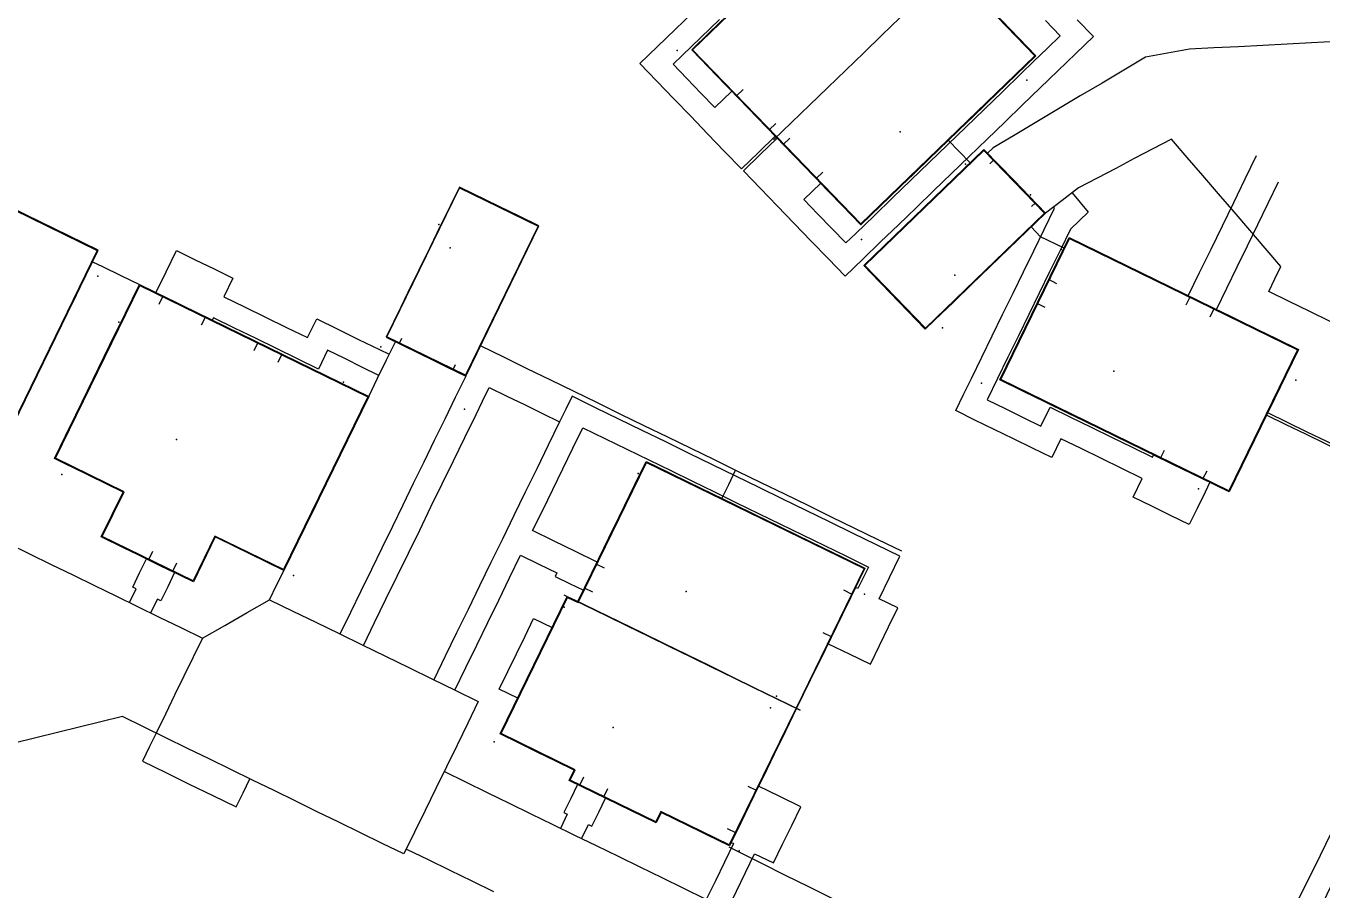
# Model space of a CAD drawing. Header units: metres. Extents: x 337936 to 338469, y 373266 to 374026.
# Drawn here: x 338324.46 to 338374.13, y 373430 to 373463.12 of the extents above; entities that cross this region are included whole.
import ezdxf

# ---------------------------------------------------------------- set-up
doc = ezdxf.new("R2010")
doc.units = ezdxf.units.M
for name, color, linetype in [('3D_LINES', 3, 'Continuous'), ('3D_Points', 1, 'Continuous'), ('PLOTS EXTERNAL LEVEL', 6, 'Continuous'), ('PLOTS FFL', 5, 'Continuous')]:
    doc.layers.add(name, color=color, linetype=linetype)

msp = doc.modelspace()

# ---------------------------------------------------------------- linework, layer by layer
at = {"layer": '3D_LINES'}
for points in [[(338360.036, 373465.435, 33.598), (338359.343, 373464.766, 33.598), (338358.65, 373464.097, 33.598), (338357.958, 373463.428, 33.598), (338357.265, 373462.759, 33.598), (338356.573, 373462.091, 33.598), (338355.88, 373461.422, 33.598), (338355.188, 373460.753, 33.598), (338354.495, 373460.084, 33.598), (338353.803, 373459.416, 33.598), (338353.11, 373458.747, 33.598)], [(338351.039, 373463.369, 33.598), (338350.323, 373462.678, 33.598), (338349.607, 373461.986, 33.598), (338349.261, 373461.653, 33.598), (338349.797, 373461.098, 33.598), (338350.332, 373460.544, 33.598), (338350.868, 373459.989, 33.598), (338351.515, 373460.614, 33.598), (338352.071, 373460.039, 33.598), (338352.627, 373459.463, 33.598), (338353.182, 373458.888, 33.598), (338352.535, 373458.263, 33.598), (338351.888, 373457.637, 33.598), (338351.238, 373458.31, 33.598), (338350.588, 373458.983, 33.598), (338349.938, 373459.656, 33.598), (338349.288, 373460.329, 33.598), (338348.639, 373461.002, 33.598), (338347.989, 373461.675, 33.598), (338348.668, 373462.331, 33.598), (338349.348, 373462.987, 33.598), (338350.028, 373463.644, 33.598)], [(338351.32, 373463.502, 33.598), (338350.649, 373462.854, 33.598), (338349.978, 373462.206, 33.598), (338350.626, 373461.535, 33.598), (338351.274, 373460.864, 33.598), (338351.922, 373460.193, 33.598), (338352.57, 373459.522, 33.598), (338353.218, 373458.851, 33.598)], [(338364.752, 373463.356, 33.741), (338365.372, 373462.715, 33.741), (338364.693, 373462.058, 33.741), (338364.013, 373461.402, 33.741), (338363.333, 373460.746, 33.741), (338362.654, 373460.089, 33.741), (338361.974, 373459.433, 33.741), (338361.294, 373458.777, 33.741), (338360.615, 373458.12, 33.741), (338359.935, 373457.464, 33.734), (338359.256, 373456.808, 33.727), (338358.576, 373456.152, 33.721), (338357.896, 373455.495, 33.714), (338357.217, 373454.839, 33.707), (338356.537, 373454.183, 33.701), (338355.858, 373453.526, 33.694), (338355.208, 373454.199, 33.687), (338354.558, 373454.872, 33.681), (338353.908, 373455.545, 33.674), (338353.258, 373456.218, 33.667), (338352.608, 373456.891, 33.661), (338351.958, 373457.564, 33.654), (338352.605, 373458.19, 33.648), (338353.253, 373458.815, 33.641), (338353.809, 373458.239, 33.636), (338354.364, 373457.664, 33.63), (338354.92, 373457.088, 33.624), (338354.273, 373456.463, 33.618), (338354.808, 373455.908, 33.612), (338355.344, 373455.354, 33.607), (338355.88, 373454.799, 33.601), (338356.261, 373455.167, 33.598), (338356.964, 373455.846, 33.598), (338357.667, 373456.525, 33.597), (338358.37, 373457.204, 33.597), (338359.073, 373457.883, 33.597), (338359.776, 373458.562, 33.597), (338360.479, 373459.241, 33.597), (338361.182, 373459.92, 33.597), (338361.885, 373460.598, 33.596), (338362.588, 373461.277, 33.596), (338363.092, 373461.764, 33.596), (338363.596, 373462.25, 33.596), (338364.1, 373462.737, 33.597), (338363.533, 373463.323, 33.597)], [(338353.218, 373458.851, 33.595), (338353.866, 373458.18, 33.595), (338354.514, 373457.509, 33.595), (338355.162, 373456.838, 33.595), (338355.81, 373456.167, 33.595), (338356.458, 373455.496, 33.595), (338357.129, 373456.144, 33.595), (338357.8, 373456.792, 33.595), (338358.471, 373457.44, 33.595), (338359.142, 373458.088, 33.595), (338359.812, 373458.736, 33.595), (338360.483, 373459.384, 33.595), (338361.154, 373460.032, 33.595), (338361.825, 373460.68, 33.595), (338362.496, 373461.328, 33.595), (338363.167, 373461.976, 33.595), (338362.519, 373462.646, 33.596), (338361.871, 373463.317, 33.596)], [(338380.28, 373462.813, 33.73), (338379.345, 373462.764, 33.723), (338378.409, 373462.715, 33.716), (338377.474, 373462.666, 33.709), (338376.539, 373462.617, 33.702), (338375.604, 373462.568, 33.695), (338374.669, 373462.519, 33.688), (338373.733, 373462.47, 33.681), (338372.798, 373462.421, 33.674), (338371.863, 373462.372, 33.667), (338370.928, 373462.323, 33.66), (338369.992, 373462.274, 33.653), (338369.057, 373462.225, 33.646), (338368.215, 373462.073, 33.64), (338367.372, 373461.921, 33.634), (338366.538, 373461.425, 33.628), (338365.704, 373460.929, 33.621), (338364.87, 373460.433, 33.615), (338364.036, 373459.937, 33.609), (338363.201, 373459.441, 33.618), (338362.367, 373458.945, 33.68), (338361.533, 373458.449, 33.711), (338361.317, 373458.241, 33.721)], [(338351.691, 373460.433, 33.615), (338351.944, 373460.677, 33.629)], [(338352.948, 373459.131, 33.615), (338353.201, 373459.375, 33.629)], [(338353.488, 373458.571, 33.615), (338353.742, 373458.816, 33.628)], [(338359.812, 373458.736, 33.736), (338360.229, 373458.304, 33.736), (338360.646, 373457.872, 33.736)], [(338374.451, 373451.792, 33.685), (338373.665, 373452.175, 33.679), (338372.878, 373452.559, 33.674), (338372.092, 373452.942, 33.668), (338372.325, 373453.421, 33.67), (338372.559, 373453.9, 33.671), (338371.959, 373454.596, 33.667), (338371.36, 373455.292, 33.663), (338370.76, 373455.988, 33.658), (338370.161, 373456.684, 33.654), (338369.561, 373457.381, 33.65), (338368.962, 373458.077, 33.645), (338368.363, 373458.773, 33.641), (338367.65, 373458.402, 33.636), (338366.938, 373458.031, 33.63), (338366.226, 373457.66, 33.625), (338365.514, 373457.289, 33.629), (338364.802, 373456.918, 33.639), (338364.169, 373456.431, 33.65), (338363.536, 373455.944, 33.701)], [(338356.572, 373453.938, 33.741), (338357.162, 373453.328, 33.741), (338357.751, 373452.717, 33.741), (338358.341, 373452.107, 33.741), (338358.93, 373451.496, 33.741), (338359.301, 373451.854, 33.741), (338360.007, 373452.535, 33.742), (338360.712, 373453.217, 33.743), (338361.418, 373453.899, 33.743), (338362.124, 373454.58, 33.744), (338362.83, 373455.262, 33.745), (338363.536, 373455.944, 33.746), (338362.909, 373456.593, 33.746), (338362.332, 373457.191, 33.746), (338361.755, 373457.788, 33.746), (338361.177, 373458.386, 33.746)], [(338369.006, 373452.778, 33.663), (338369.443, 373453.673, 33.648), (338369.879, 373454.568, 33.652), (338370.316, 373455.463, 33.655), (338370.752, 373456.357, 33.658), (338371.188, 373457.252, 33.662), (338371.625, 373458.147, 33.665)], [(338361.407, 373457.839, 33.734), (338361.561, 373457.988, 33.726)], [(338354.745, 373457.269, 33.615), (338354.999, 373457.514, 33.628)], [(338370.085, 373452.252, 33.662), (338370.482, 373453.067, 33.656), (338370.88, 373453.882, 33.659), (338371.277, 373454.696, 33.662), (338371.674, 373455.511, 33.665), (338372.072, 373456.326, 33.668), (338372.469, 373457.14, 33.671)], [(338344.125, 373455.454, 33.804), (338343.362, 373455.826, 33.804), (338342.599, 373456.198, 33.804), (338341.836, 373456.57, 33.804), (338341.074, 373456.942, 33.804), (338340.715, 373456.206, 33.804), (338340.356, 373455.471, 33.804), (338339.938, 373454.614, 33.804), (338339.52, 373453.757, 33.804), (338339.102, 373452.901, 33.804), (338338.685, 373452.044, 33.803), (338338.267, 373451.188, 33.803), (338339.03, 373450.816, 33.803), (338339.793, 373450.444, 33.803), (338340.555, 373450.071, 33.803), (338341.318, 373449.699, 33.803)], [(338364.561, 373456.727, 33.672), (338365.167, 373455.982, 33.672), (338364.491, 373455.33, 33.672), (338364.092, 373454.512, 33.672), (338363.694, 373453.695, 33.672), (338363.295, 373452.877, 33.672), (338362.896, 373452.059, 33.671), (338362.497, 373451.241, 33.671), (338362.098, 373450.423, 33.671), (338361.699, 373449.605, 33.671), (338361.3, 373448.788, 33.67), (338361.988, 373448.452, 33.67), (338362.675, 373448.117, 33.67), (338363.363, 373447.781, 33.67), (338363.714, 373448.501, 33.669), (338364.498, 373448.118, 33.669), (338365.282, 373447.735, 33.669), (338366.067, 373447.353, 33.669), (338366.851, 373446.97, 33.669), (338367.635, 373446.588, 33.668), (338367.679, 373446.678, 33.668), (338368.398, 373446.327, 33.668), (338369.117, 373445.976, 33.668), (338369.836, 373445.626, 33.668), (338369.651, 373445.246, 33.667), (338369.349, 373444.627, 33.668), (338369.047, 373444.008, 33.669), (338368.328, 373444.359, 33.67), (338367.609, 373444.709, 33.671), (338366.89, 373445.06, 33.671), (338367.241, 373445.779, 33.672), (338366.463, 373446.159, 33.673), (338365.684, 373446.538, 33.674), (338364.906, 373446.918, 33.675), (338364.128, 373447.297, 33.676), (338363.777, 373446.578, 33.677), (338363.041, 373446.937, 33.678), (338362.305, 373447.296, 33.679), (338361.569, 373447.655, 33.679), (338360.833, 373448.014, 33.68), (338360.097, 373448.373, 33.681), (338360.399, 373448.992, 33.682), (338360.701, 373449.611, 33.683), (338361.098, 373450.427, 33.683), (338361.496, 373451.242, 33.683), (338361.894, 373452.058, 33.683), (338362.292, 373452.873, 33.683), (338362.689, 373453.689, 33.683), (338363.087, 373454.504, 33.683), (338363.485, 373455.32, 33.683), (338363.883, 373456.135, 33.683), (338363.845, 373456.182, 33.683)], [(338324.301, 373448.518, 33.745), (338324.72, 373449.376, 33.745), (338325.139, 373450.235, 33.745), (338325.557, 373451.094, 33.745), (338325.976, 373451.952, 33.746), (338326.395, 373452.811, 33.746), (338326.814, 373453.67, 33.746), (338327.232, 373454.528, 33.746), (338326.394, 373454.937, 33.745), (338325.556, 373455.346, 33.745), (338324.717, 373455.755, 33.745), (338323.879, 373456.164, 33.744)], [(338362.997, 373456.192, 33.74), (338363.152, 373456.341, 33.741)], [(338364.248, 373454.602, 33.673), (338363.349, 373455.041, 33.673), (338362.988, 373455.415, 33.673)], [(338364.443, 373455.004, 33.672), (338365.322, 373454.575, 33.672), (338366.201, 373454.147, 33.672), (338367.08, 373453.718, 33.672), (338367.959, 373453.289, 33.672), (338368.838, 373452.861, 33.672), (338369.716, 373452.432, 33.672), (338370.595, 373452.003, 33.672), (338371.474, 373451.575, 33.672), (338372.353, 373451.146, 33.672), (338373.232, 373450.717, 33.672), (338372.989, 373450.22, 33.672), (338372.747, 373449.723, 33.672), (338372.312, 373448.831, 33.672), (338371.877, 373447.94, 33.672), (338371.443, 373447.049, 33.672), (338371.008, 373446.157, 33.672), (338370.573, 373445.266, 33.672), (338369.694, 373445.695, 33.672), (338368.815, 373446.124, 33.672), (338367.937, 373446.552, 33.672), (338367.058, 373446.981, 33.672), (338366.179, 373447.409, 33.672), (338365.3, 373447.838, 33.672), (338364.421, 373448.267, 33.672), (338363.542, 373448.695, 33.672), (338362.664, 373449.124, 33.672), (338361.785, 373449.553, 33.672)], [(338337.993, 373449.725, 33.802), (338337.335, 373450.046, 33.802), (338336.678, 373450.366, 33.802), (338336.02, 373450.687, 33.802), (338335.669, 373449.968, 33.802), (338334.865, 373450.36, 33.802), (338334.061, 373450.753, 33.802), (338333.256, 373451.145, 33.802), (338332.452, 373451.537, 33.802), (338331.648, 373451.93, 33.802), (338331.604, 373451.839, 33.802), (338330.885, 373452.19, 33.802), (338330.166, 373452.541, 33.802), (338329.447, 373452.891, 33.802), (338329.841, 373453.7, 33.802), (338330.236, 373454.509, 33.802), (338330.955, 373454.159, 33.802), (338331.674, 373453.808, 33.802), (338332.393, 373453.457, 33.802), (338332.042, 373452.739, 33.802), (338332.845, 373452.347, 33.802), (338333.649, 373451.955, 33.802), (338334.452, 373451.563, 33.802), (338335.255, 373451.172, 33.802), (338335.606, 373451.891, 33.802), (338336.41, 373451.498, 33.802), (338337.214, 373451.106, 33.802), (338338.019, 373450.714, 33.802), (338338.387, 373450.534, 33.803)], [(338327.013, 373454.079, 33.736), (338327.393, 373453.894, 33.736), (338328.102, 373453.548, 33.736), (338328.81, 373453.202, 33.736)], [(338327.351, 373443.536, 33.803), (338327.77, 373444.396, 33.803), (338328.189, 373445.255, 33.803), (338327.467, 373445.608, 33.803), (338326.745, 373445.96, 33.803), (338326.023, 373446.312, 33.803), (338325.56, 373446.538, 33.803), (338325.982, 373447.403, 33.803), (338326.404, 373448.269, 33.803), (338326.826, 373449.134, 33.803), (338327.248, 373450, 33.803), (338327.671, 373450.865, 33.803), (338328.093, 373451.731, 33.803), (338328.452, 373452.466, 33.803), (338328.81, 373453.202, 33.803), (338329.676, 373452.78, 33.803), (338330.542, 373452.358, 33.803), (338331.408, 373451.935, 33.803), (338332.274, 373451.513, 33.803), (338333.14, 373451.091, 33.803), (338334.006, 373450.668, 33.803), (338334.872, 373450.246, 33.803), (338335.738, 373449.824, 33.803), (338336.603, 373449.401, 33.802), (338337.101, 373449.159, 33.813), (338337.598, 373448.916, 33.824), (338337.192, 373448.083, 33.843), (338336.786, 373447.25, 33.861), (338336.379, 373446.417, 33.879), (338335.973, 373445.584, 33.898), (338335.567, 373444.751, 33.916), (338335.161, 373443.918, 33.935), (338334.754, 373443.085, 33.953), (338334.348, 373442.251, 33.971), (338333.472, 373442.679, 33.971), (338332.595, 373443.106, 33.971), (338331.719, 373443.534, 33.971), (338331.3, 373442.674, 33.971), (338330.881, 373441.815, 33.971), (338329.998, 373442.245, 33.971), (338329.116, 373442.676, 33.971), (338328.233, 373443.106, 33.971), (338327.351, 373443.536, 33.971)], [(338363.976, 373453.24, 33.694), (338363.659, 373453.395, 33.682)], [(338329.712, 373452.763, 33.774), (338329.557, 373452.446, 33.788)], [(338368.932, 373452.423, 33.668), (338369.086, 373452.739, 33.663)], [(338363.527, 373452.321, 33.697), (338363.211, 373452.476, 33.685)], [(338369.851, 373451.974, 33.667), (338370.005, 373452.291, 33.662)], [(338331.339, 373451.969, 33.802), (338331.184, 373451.652, 33.817)], [(338333.352, 373450.987, 33.825), (338333.197, 373450.671, 33.825)], [(338337.598, 373448.916, 33.832), (338337.94, 373449.616, 33.825), (338338.281, 373450.315, 33.825), (338338.622, 373451.014, 33.825)], [(338338.858, 373451.139, 33.825), (338338.763, 373450.945, 33.825)], [(338358.026, 373442.983, 33.926), (338357.129, 373443.42, 33.949), (338356.232, 373443.858, 33.934), (338355.335, 373444.295, 33.92), (338354.438, 373444.733, 33.905), (338353.542, 373445.17, 33.891), (338352.645, 373445.608, 33.876), (338351.748, 373446.045, 33.862), (338350.851, 373446.482, 33.848), (338349.954, 373446.92, 33.833), (338349.057, 373447.357, 33.814), (338348.161, 373447.795, 33.82), (338347.264, 373448.232, 33.826), (338346.367, 373448.669, 33.832), (338345.47, 373449.107, 33.839), (338344.573, 373449.544, 33.838), (338343.676, 373449.982, 33.835), (338342.78, 373450.419, 33.832), (338341.883, 373450.857, 33.828)], [(338334.271, 373450.539, 33.825), (338334.116, 373450.222, 33.825)], [(338341.318, 373449.699, 33.826), (338340.916, 373448.875, 33.825), (338340.515, 373448.052, 33.836), (338340.113, 373447.228, 33.853), (338339.711, 373446.404, 33.873), (338339.309, 373445.58, 33.892), (338338.907, 373444.756, 33.911), (338338.505, 373443.932, 33.93), (338338.104, 373443.108, 33.949), (338337.702, 373442.284, 33.969), (338337.3, 373441.46, 33.982), (338336.898, 373440.637, 33.982), (338336.496, 373439.813, 33.973)], [(338340.916, 373450.135, 33.825), (338340.822, 373449.942, 33.825)], [(338337.395, 373439.374, 33.802), (338337.827, 373440.259, 33.802), (338338.258, 373441.144, 33.802), (338338.69, 373442.029, 33.802), (338339.121, 373442.914, 33.802), (338339.553, 373443.799, 33.802), (338339.984, 373444.683, 33.802), (338340.416, 373445.568, 33.802), (338340.848, 373446.453, 33.802), (338341.279, 373447.338, 33.802), (338341.711, 373448.223, 33.802), (338341.964, 373448.742, 33.802), (338342.217, 373449.261, 33.802), (338342.891, 373448.932, 33.802), (338343.565, 373448.603, 33.802), (338344.239, 373448.275, 33.802), (338344.913, 373447.946, 33.802), (338344.475, 373447.047, 33.802), (338344.037, 373446.148, 33.802), (338343.598, 373445.25, 33.802), (338343.16, 373444.351, 33.802), (338342.722, 373443.452, 33.802), (338342.283, 373442.553, 33.802), (338341.845, 373441.654, 33.802), (338341.406, 373440.756, 33.802), (338340.968, 373439.857, 33.802), (338340.53, 373438.958, 33.802), (338340.091, 373438.059, 33.802)], [(338340.9, 373437.665, 34.005), (338341.32, 373438.526, 34.005), (338341.74, 373439.387, 34.005), (338342.16, 373440.248, 34.005), (338342.58, 373441.109, 34.005), (338343, 373441.97, 34.005), (338343.42, 373442.832, 34.005), (338344.117, 373442.492, 34.005), (338344.814, 373442.152, 34.005), (338344.748, 373442.017, 34.005), (338345.288, 373441.754, 34.005), (338345.827, 373441.492, 34.005), (338346.09, 373442.031, 34.005), (338346.353, 373442.57, 34.005), (338345.529, 373442.972, 34.005), (338344.705, 373443.374, 34.005), (338343.881, 373443.776, 34.005), (338344.266, 373444.565, 34.005), (338344.65, 373445.354, 34.005), (338345.035, 373446.142, 34.005), (338345.42, 373446.931, 34.005), (338345.805, 373447.72, 34.005), (338346.647, 373447.309, 34.005), (338347.488, 373446.899, 34.005), (338348.33, 373446.488, 34.005), (338349.172, 373446.077, 34.005), (338350.014, 373445.667, 34.005), (338350.856, 373445.256, 34.005), (338351.698, 373444.845, 34.005), (338352.54, 373444.435, 34.005), (338353.382, 373444.024, 34.005), (338354.224, 373443.613, 34.005), (338355.066, 373443.203, 34.005), (338355.908, 373442.792, 34.005), (338356.75, 373442.381, 34.005), (338356.347, 373441.555, 34.005), (338356.257, 373441.599, 34.006), (338355.907, 373440.88, 34.006), (338355.556, 373440.161, 34.006), (338355.205, 373439.442, 34.006), (338356.014, 373439.048, 34.006), (338356.823, 373438.653, 34.006), (338357.174, 373439.372, 34.006), (338357.524, 373440.091, 34.006), (338357.875, 373440.81, 34.006), (338357.156, 373441.161, 34.006), (338357.555, 373441.978, 34.006), (338357.954, 373442.796, 34.006), (338357.056, 373443.233, 34.006), (338356.159, 373443.671, 34.006), (338355.261, 373444.109, 34.006), (338354.364, 373444.547, 34.006), (338353.467, 373444.984, 34.006), (338352.569, 373445.422, 34.006), (338351.672, 373445.86, 34.006), (338350.774, 373446.297, 34.006), (338349.877, 373446.735, 34.006), (338348.98, 373447.173, 34.006), (338348.082, 373447.61, 34.006), (338347.185, 373448.048, 34.006), (338346.288, 373448.486, 34.006), (338345.39, 373448.923, 34.006), (338345.152, 373448.435, 34.006), (338344.913, 373447.946, 34.006)], [(338380.105, 373439.623, 33.918), (338380.454, 373440.338, 33.882), (338380.802, 373441.053, 33.867), (338380.192, 373441.759, 33.852), (338379.582, 373442.466, 33.836), (338378.971, 373443.172, 33.82), (338378.361, 373443.878, 33.805), (338377.751, 373444.585, 33.789), (338377.14, 373445.291, 33.773), (338376.53, 373445.997, 33.758), (338375.776, 373446.365, 33.744), (338375.022, 373446.733, 33.745), (338374.268, 373447.101, 33.747), (338373.514, 373447.469, 33.725), (338372.76, 373447.836, 33.701), (338372.006, 373448.204, 33.677)], [(338379.127, 373437.39, 34.025), (338379.486, 373438.126, 33.989), (338379.845, 373438.862, 33.953), (338380.204, 373439.597, 33.917), (338380.562, 373440.333, 33.88), (338380.921, 373441.068, 33.869), (338380.303, 373441.784, 33.853), (338379.684, 373442.5, 33.837), (338379.066, 373443.215, 33.821), (338378.448, 373443.931, 33.805), (338377.829, 373444.647, 33.789), (338377.211, 373445.363, 33.773), (338376.592, 373446.078, 33.757), (338375.835, 373446.448, 33.744), (338375.078, 373446.817, 33.741), (338374.321, 373447.186, 33.742), (338373.564, 373447.555, 33.724), (338372.807, 373447.925, 33.7), (338372.05, 373448.294, 33.676)], [(338367.944, 373446.548, 33.699), (338368.099, 373446.865, 33.719)], [(338345.614, 373441.054, 33.899), (338346.01, 373441.867, 33.899), (338346.407, 373442.681, 33.899), (338346.804, 373443.494, 33.899), (338347.2, 373444.307, 33.899), (338347.597, 373445.12, 33.899), (338347.994, 373445.934, 33.899), (338348.233, 373446.424, 33.904), (338349.071, 373446.015, 33.913), (338349.91, 373445.606, 33.922), (338350.748, 373445.198, 33.931), (338351.586, 373444.789, 33.94), (338352.425, 373444.38, 33.949), (338353.263, 373443.971, 33.958), (338354.101, 373443.562, 33.967), (338354.94, 373443.153, 33.976), (338355.778, 373442.744, 33.985), (338356.616, 373442.335, 33.994), (338356.18, 373441.44, 34.004), (338355.743, 373440.545, 34.004), (338355.307, 373439.65, 34.003), (338354.87, 373438.755, 34.003), (338354.434, 373437.86, 34.003), (338353.997, 373436.965, 34.003), (338353.569, 373436.087, 34.002), (338353.14, 373435.209, 34.002), (338352.712, 373434.33, 34.002), (338352.284, 373433.452, 34.001), (338351.855, 373432.574, 34.001), (338351.427, 373431.696, 34.001), (338350.554, 373432.122, 34.001), (338349.68, 373432.548, 34.001), (338348.807, 373432.974, 34.001), (338348.614, 373432.578, 34.001), (338347.782, 373432.984, 34.001), (338346.95, 373433.39, 34.001), (338346.118, 373433.796, 34.001), (338345.286, 373434.202, 34.001), (338345.479, 373434.597, 34.001), (338344.769, 373434.943, 34.001), (338344.059, 373435.29, 34.001), (338343.349, 373435.636, 34.001), (338342.639, 373435.982, 34.001), (338343.036, 373436.797, 34.001), (338343.434, 373437.612, 34.001), (338343.831, 373438.427, 34.002), (338344.229, 373439.242, 34.002), (338344.626, 373440.057, 34.003), (338345.023, 373440.872, 34.003), (338345.209, 373441.251, 34.007)], [(338351.136, 373445.009, 33.886), (338351.399, 373445.548, 33.873), (338351.662, 373446.087, 33.861)], [(338369.571, 373445.755, 33.672), (338369.725, 373446.072, 33.672)], [(338323.771, 373443.291, 33.745), (338324.6, 373442.887, 33.758), (338325.428, 373442.483, 33.773), (338326.257, 373442.078, 33.788), (338327.085, 373441.674, 33.803), (338327.914, 373441.27, 33.818), (338328.742, 373440.866, 33.833), (338329.571, 373440.462, 33.848), (338330.4, 373440.058, 33.863), (338331.228, 373439.654, 33.878), (338332.085, 373440.145, 33.901), (338332.943, 373440.636, 33.924), (338333.8, 373441.128, 33.947), (338334.689, 373440.694, 33.961), (338335.577, 373440.261, 33.967), (338336.466, 373439.827, 33.973), (338337.355, 373439.394, 33.979), (338338.244, 373438.96, 33.985), (338339.133, 373438.527, 33.989), (338340.021, 373438.093, 33.992), (338340.91, 373437.66, 33.994), (338341.799, 373437.226, 33.997), (338341.392, 373436.392, 33.995), (338340.985, 373435.557, 33.982), (338340.578, 373434.722, 33.969), (338340.171, 373433.888, 33.956), (338339.764, 373433.053, 33.943), (338339.357, 373432.219, 33.93), (338338.95, 373431.384, 33.916), (338338.12, 373431.789, 33.911), (338337.29, 373432.194, 33.905), (338336.46, 373432.598, 33.9), (338335.63, 373433.003, 33.894), (338334.801, 373433.408, 33.889), (338333.971, 373433.812, 33.885), (338333.141, 373434.217, 33.874), (338332.311, 373434.622, 33.86), (338331.481, 373435.027, 33.845), (338330.652, 373435.431, 33.83), (338329.822, 373435.836, 33.815), (338328.992, 373436.241, 33.8), (338328.162, 373436.646, 33.785), (338327.333, 373436.442, 33.765), (338326.504, 373436.238, 33.745), (338325.676, 373436.035, 33.726), (338324.847, 373435.831, 33.726), (338324.018, 373435.628, 33.727)], [(338329.316, 373442.97, 33.863), (338329.162, 373442.653, 33.857)], [(338328.432, 373441.017, 33.827), (338328.691, 373441.548, 33.838), (338328.556, 373441.614, 33.835), (338328.819, 373442.153, 33.845), (338329.082, 373442.692, 33.856), (338329.621, 373442.429, 33.865), (338330.16, 373442.166, 33.875), (338329.897, 373441.627, 33.865), (338329.634, 373441.087, 33.855), (338329.499, 373441.153, 33.852), (338329.241, 373440.623, 33.842)], [(338330.235, 373442.522, 33.88), (338330.081, 373442.205, 33.874)], [(338333.8, 373441.128, 33.971), (338334.07, 373441.683, 33.971), (338334.341, 373442.238, 33.971), (338334.348, 373442.251, 33.971)], [(338346.631, 373442.335, 33.984), (338346.314, 373442.49, 33.964)], [(338345.074, 373441.317, 34.003), (338345.885, 373440.921, 34.003), (338346.697, 373440.526, 34.003), (338347.508, 373440.13, 34.003), (338348.32, 373439.734, 34.003), (338349.131, 373439.338, 34.003), (338349.942, 373438.943, 34.003), (338350.754, 373438.547, 34.003), (338351.565, 373438.151, 34.003), (338352.377, 373437.755, 34.003), (338353.188, 373437.36, 34.003), (338353.66, 373437.129, 34.003), (338354.132, 373436.899, 34.003), (338353.267, 373437.321, 34.003), (338352.401, 373437.743, 34.003), (338351.536, 373438.165, 34.004), (338350.671, 373438.587, 34.004), (338349.805, 373439.01, 34.005), (338348.94, 373439.432, 34.006), (338348.075, 373439.854, 34.006), (338347.209, 373440.276, 34.007), (338346.344, 373440.698, 34.007), (338345.479, 373441.12, 34.008)], [(338346.182, 373441.416, 34.013), (338345.866, 373441.571, 33.993)], [(338356.128, 373441.333, 34.004), (338355.811, 373441.488, 34.004)], [(338343.31, 373437.359, 34.001), (338342.602, 373437.704, 33.998), (338342.931, 373438.378, 33.998), (338343.26, 373439.053, 33.998), (338343.589, 373439.728, 33.998), (338343.918, 373440.402, 33.998), (338344.626, 373440.057, 34)], [(338355.334, 373439.706, 34), (338355.017, 373439.861, 34.007)], [(338331.228, 373439.654, 33.878), (338330.873, 373438.926, 33.864), (338330.518, 373438.198, 33.85), (338330.163, 373437.471, 33.836), (338329.809, 373436.743, 33.822), (338329.454, 373436.016, 33.808), (338329.191, 373435.476, 33.798), (338328.928, 373434.937, 33.787), (338329.826, 373434.499, 33.804), (338330.725, 373434.06, 33.82), (338331.624, 373433.622, 33.836), (338332.523, 373433.184, 33.852), (338332.786, 373433.723, 33.862), (338333.049, 373434.262, 33.873)], [(338350.509, 373429.651, 33.973), (338349.674, 373430.059, 33.971), (338348.839, 373430.466, 33.971), (338348.004, 373430.873, 33.972), (338347.169, 373431.281, 33.972), (338346.334, 373431.688, 33.973), (338345.499, 373432.095, 33.973), (338344.664, 373432.502, 33.973), (338343.829, 373432.91, 33.974), (338342.993, 373433.317, 33.974), (338342.158, 373433.724, 33.975), (338341.323, 373434.132, 33.972), (338340.488, 373434.539, 33.966)], [(338345.836, 373434.325, 34.01), (338345.681, 373434.009, 33.997)], [(338345.756, 373431.969, 33.973), (338346.019, 373432.509, 33.981), (338346.154, 373432.443, 33.981), (338346.417, 373432.982, 33.989), (338346.68, 373433.522, 33.997), (338346.141, 373433.785, 33.997), (338345.602, 373434.048, 33.997), (338345.339, 373433.508, 33.989), (338345.076, 373432.969, 33.981), (338345.211, 373432.903, 33.981), (338344.947, 373432.364, 33.973)], [(338346.755, 373433.877, 34.008), (338346.601, 373433.56, 33.997)], [(338351.344, 373429.244, 34.001), (338351.692, 373429.959, 34.001), (338352.041, 373430.673, 34.001), (338352.389, 373431.388, 34.001), (338353.109, 373431.037, 34.001), (338353.459, 373431.756, 34.001), (338353.81, 373432.475, 34.001), (338354.161, 373433.194, 34.001), (338353.352, 373433.589, 34.001), (338352.543, 373433.983, 34.001), (338352.192, 373433.264, 34.001), (338351.841, 373432.545, 34.001), (338351.491, 373431.826, 34.001), (338351.581, 373431.782, 34.001), (338351.232, 373431.068, 34.001), (338350.884, 373430.353, 34.001), (338350.535, 373429.639, 34.001)], [(338352.463, 373433.819, 34), (338352.146, 373433.974, 34.005)], [(338374.162, 373429.493, 34.043), (338374.5, 373430.186, 34.043), (338374.838, 373430.879, 34.043), (338375.647, 373430.485, 34.043), (338375.997, 373431.204, 34.043), (338376.348, 373431.923, 34.043), (338376.699, 373432.642, 34.043), (338375.89, 373433.036, 34.043), (338375.081, 373433.431, 34.043), (338374.671, 373432.59, 34.043), (338374.261, 373431.749, 34.043), (338373.851, 373430.908, 34.043), (338373.44, 373430.067, 34.043), (338373.03, 373429.226, 34.043)], [(338351.669, 373432.192, 34.007), (338351.353, 373432.347, 34.016)], [(338339.042, 373431.573, 33.919), (338339.877, 373431.166, 33.925), (338340.712, 373430.758, 33.931), (338341.547, 373430.351, 33.93), (338342.382, 373429.944, 33.93)], [(338351.405, 373431.651, 34.001), (338351.783, 373431.462, 34.002), (338352.673, 373431.018, 34.002), (338353.563, 373430.575, 34.002), (338354.453, 373430.131, 34.002), (338355.343, 373429.687, 34.002), (338356.233, 373429.243, 34.002), (338357.122, 373428.799, 34.002), (338358.012, 373428.355, 34.002), (338358.902, 373427.911, 34.002), (338359.792, 373427.467, 34.002), (338360.682, 373427.023, 34.002), (338361.572, 373426.579, 34.002), (338362.462, 373426.135, 34.002), (338363.352, 373425.691, 34.002), (338364.242, 373425.247, 34.002), (338365.131, 373424.803, 34.002), (338366.021, 373424.359, 34.002), (338366.911, 373423.915, 34.002), (338367.801, 373423.471, 34.002), (338368.691, 373423.027, 34.002), (338369.581, 373422.583, 34.002), (338370.471, 373422.139, 34.002), (338371.361, 373421.696, 34.002)]]:
    msp.add_polyline3d(points, dxfattribs=at)
at = {"layer": '3D_Points'}
for p in [(338349.419, 373462.181, 33.6), (338362.816, 373461.042, 33.6), (338357.965, 373459.061, 33.75), (338360.474, 373457.814, 33.75), (338362.964, 373456.647, 33.75), (338340.286, 373455.505, 33.825), (338356.485, 373454.935, 33.6), (338340.719, 373454.608, 33.825), (338364.135, 373454.547, 33.675), (338327.216, 373453.531, 33.75), (338360.063, 373453.57, 33.75), (338328.023, 373451.765, 33.825), (338359.594, 373451.55, 33.75), (338338.068, 373450.815, 33.825), (338366.158, 373449.888, 33.825), (338336.637, 373449.471, 33.825), (338361.081, 373449.426, 33.675), (338373.126, 373449.537, 33.675), (338341.274, 373448.436, 33.825), (338330.229, 373447.266, 33.975), (338325.837, 373445.932, 33.825), (338347.924, 373445.968, 33.85), (338369.393, 373445.372, 33.675), (338334.721, 373442.052, 33.975), (338349.766, 373441.448, 34.15), (338356.602, 373441.341, 34), (338345.096, 373440.836, 34), (338353.222, 373437.429, 34), (338353.003, 373436.98, 34), (338346.969, 373436.227, 34.15), (338342.407, 373435.684, 34), (338351.8, 373431.497, 34)]:
    msp.add_point(p, dxfattribs=at)
at = {"layer": 'PLOTS EXTERNAL LEVEL'}
for points in [[(338363.167, 373461.976, 33.75), (338356.458, 373455.496, 33.75), (338353.218, 373458.851, 33.75), (338349.978, 373462.206, 33.75), (338356.688, 373468.685, 33.75), (338359.928, 373465.33, 33.75), (338363.167, 373461.976, 33.75)], [(338319.717, 373447.565, 33.9), (338323.045, 373445.942, 33.9), (338327.232, 373454.528, 33.9), (338318.849, 373458.617, 33.9), (338314.661, 373450.031, 33.9), (338317.989, 373448.408, 33.9), (338318.284, 373449.015, 33.9), (338320.013, 373448.172, 33.9), (338319.717, 373447.565, 33.9)], [(338356.572, 373453.938, 33.75), (338358.93, 373451.496, 33.75), (338363.536, 373455.944, 33.75), (338361.177, 373458.386, 33.75), (338356.572, 373453.938, 33.75)], [(338344.125, 373455.454, 33.825), (338341.074, 373456.942, 33.825), (338338.267, 373451.188, 33.825), (338341.318, 373449.699, 33.825), (338344.125, 373455.454, 33.825)], [(338364.443, 373455.004, 33.825), (338373.232, 373450.717, 33.825), (338370.573, 373445.266, 33.825), (338361.785, 373449.553, 33.825), (338364.443, 373455.004, 33.825)], [(338327.351, 373443.536, 33.975), (338328.189, 373445.255, 33.975), (338325.56, 373446.538, 33.975), (338328.81, 373453.202, 33.975), (338337.598, 373448.916, 33.975), (338334.348, 373442.251, 33.975), (338331.719, 373443.534, 33.975), (338330.881, 373441.815, 33.975), (338327.351, 373443.536, 33.975)], [(338351.427, 373431.696, 34.15), (338348.807, 373432.974, 34.15), (338348.614, 373432.578, 34.15), (338345.286, 373434.202, 34.15), (338345.479, 373434.597, 34.15), (338342.639, 373435.982, 34.15), (338345.209, 373441.251, 34.15), (338345.614, 373441.054, 34.15), (338348.233, 373446.424, 34.15), (338356.616, 373442.335, 34.15), (338353.997, 373436.965, 34.15), (338351.427, 373431.696, 34.15)]]:
    msp.add_polyline3d(points, dxfattribs=at)
at = {"layer": 'PLOTS FFL'}
for points in [[(338363.132, 373461.976, 33.75), (338356.458, 373455.531, 33.75), (338353.236, 373458.868, 33.75), (338350.014, 373462.205, 33.75), (338356.687, 373468.65, 33.75), (338359.91, 373465.313, 33.75), (338363.132, 373461.976, 33.75)], [(338319.75, 373447.577, 33.9), (338320.046, 373448.183, 33.9), (338318.273, 373449.048, 33.9), (338317.977, 373448.441, 33.9), (338314.694, 373450.043, 33.9), (338318.86, 373458.584, 33.9), (338327.199, 373454.517, 33.9), (338323.033, 373445.975, 33.9), (338319.75, 373447.577, 33.9)], [(338356.607, 373453.938, 33.75), (338361.177, 373458.35, 33.75), (338363.501, 373455.944, 33.75), (338358.931, 373451.531, 33.75), (338356.607, 373453.938, 33.75)], [(338344.092, 373455.442, 33.825), (338341.307, 373449.733, 33.825), (338338.3, 373451.199, 33.825), (338341.085, 373456.909, 33.825), (338344.092, 373455.442, 33.825)], [(338364.455, 373454.97, 33.825), (338373.198, 373450.706, 33.825), (338370.562, 373445.3, 33.825), (338361.818, 373449.564, 33.825), (338364.455, 373454.97, 33.825)], [(338327.384, 373443.548, 33.975), (338328.222, 373445.267, 33.975), (338325.593, 373446.549, 33.975), (338328.822, 373453.169, 33.975), (338337.565, 373448.905, 33.975), (338334.336, 373442.285, 33.975), (338331.707, 373443.567, 33.975), (338330.869, 373441.848, 33.975), (338327.384, 373443.548, 33.975)], [(338351.416, 373431.729, 34.15), (338348.795, 373433.007, 34.15), (338348.602, 373432.612, 34.15), (338345.319, 373434.213, 34.15), (338345.512, 373434.609, 34.15), (338342.672, 373435.994, 34.15), (338345.22, 373441.218, 34.15), (338345.625, 373441.021, 34.15), (338348.244, 373446.391, 34.15), (338356.583, 373442.324, 34.15), (338353.975, 373436.976, 34.15), (338351.416, 373431.729, 34.15)]]:
    msp.add_polyline3d(points, dxfattribs=at)

doc.saveas('drawing.dxf')
